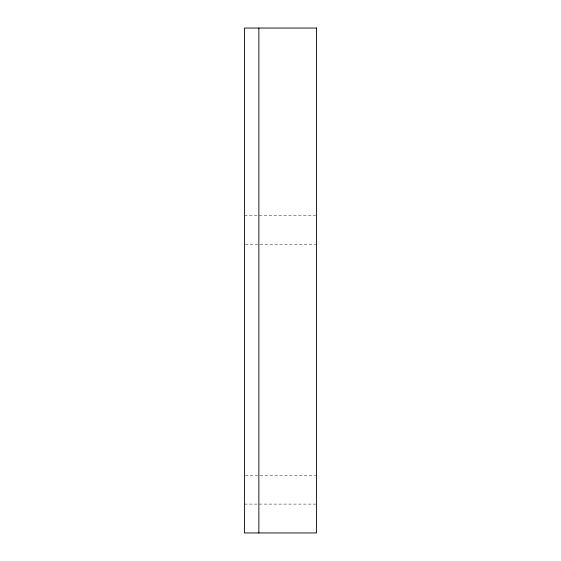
<?xml version="1.0" encoding="UTF-8"?>
<svg xmlns="http://www.w3.org/2000/svg" width="561" height="561" viewBox="0 0 561 561"><rect width="100%" height="100%" fill="white"/><g stroke="black" fill="none" stroke-linecap="round" stroke-linejoin="round"><path stroke-width="0.42" stroke-dasharray="2.81 2.1" d="M244.435 215.585L315.696 215.585M245.304 244.435L315.696 244.435M245.304 475.244L315.696 475.244M244.435 504.101L315.696 504.101"/><path stroke-width="0.84" d="M258.859 28.05L258.859 532.95M316.565 28.05L244.435 28.05L244.435 532.95L316.565 532.95L316.565 28.05"/></g></svg>
